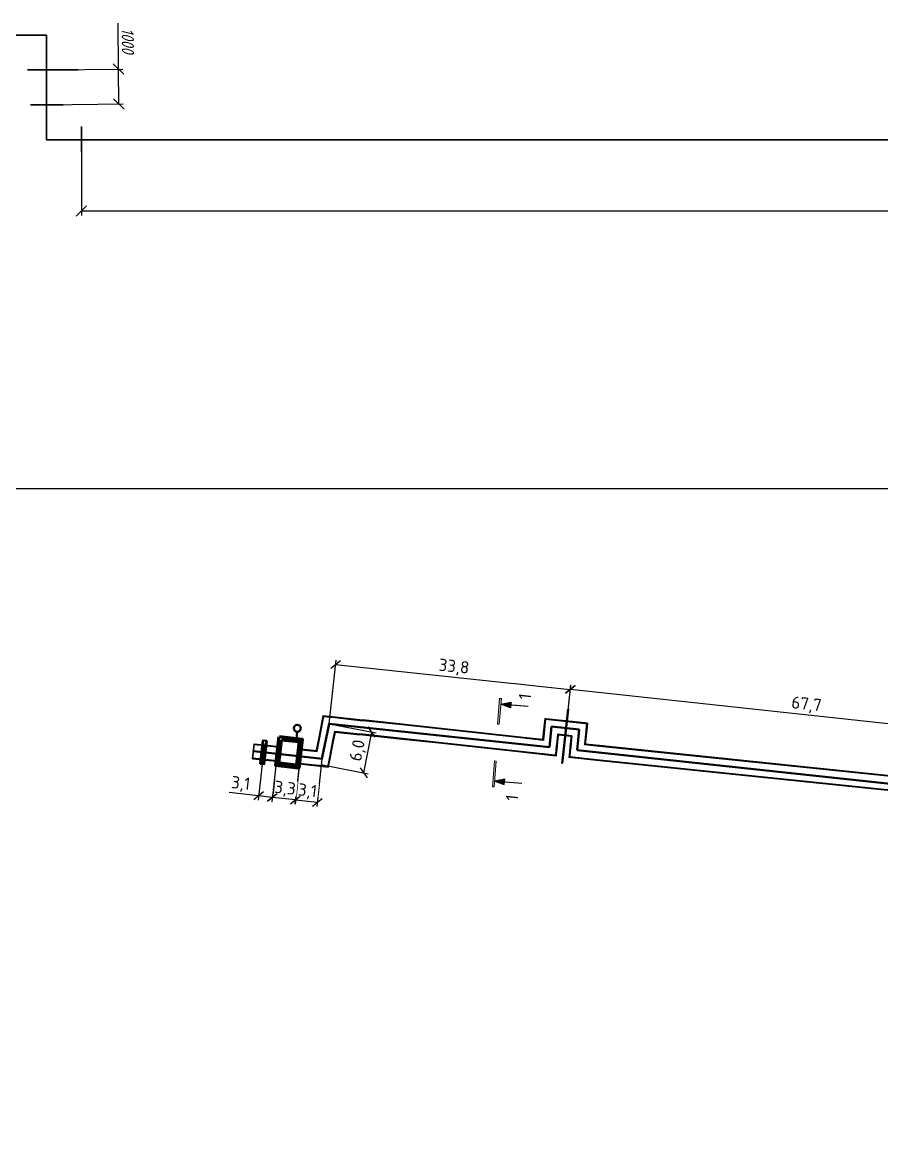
# Model space of a CAD drawing. Header units: millimetres. Extents: x 1642 to 8235, y 1174 to 5441.
# Drawn here: x 3579.5 to 3825.8, y 2285.5 to 2602.2 of the extents above; entities that cross this region are included whole.
import ezdxf

# ---------------------------------------------------------------- set-up
doc = ezdxf.new("R2010")
doc.units = ezdxf.units.MM
doc.linetypes.add('ACAD_ISO04W100', pattern=[30, 24, -3, 0, -3])
for name, color, linetype, lineweight in [('Основной', 1, 'Continuous', 60), ('Размеры на чертеже', 250, 'Continuous', 25), ('шриховка', 4, 'ACAD_ISO04W100', 15)]:
    doc.layers.add(name, color=color, linetype=linetype, lineweight=lineweight)
doc.styles.add('-ISOCPEUR-', font='isocpeur.TTF')
doc.styles.add('GOST', font='gost.shx', dxfattribs={"oblique": 15})
doc.dimstyles.new('М 1 к 100', dxfattribs={"dimtxt": 3.5, "dimasz": 3, "dimexe": 1.25, "dimexo": 0, "dimgap": 1, "dimtad": 1, "dimdec": 0, "dimlfac": 100, "dimtxsty": 'GOST', "dimblk": 'OBLIQUE', "dimcen": 5, "dimclrd": 256, "dimclre": 256, "dimclrt": 256, "dimazin": 2, "dimtfac": 1, "dimtdec": 0, "dimtmove": 0, "dimatfit": 3, "dimldrblk": 'NONE', "dimfxl": 0, "dimlwd": -1, "dimlwe": -1, "dimarcsym": 2})
doc.dimstyles.new('М 1 к 500', dxfattribs={"dimtxt": 3.5, "dimasz": 2.5, "dimexe": 1.25, "dimexo": 0, "dimtad": 1, "dimdec": 1, "dimlfac": 0.5, "dimzin": 1, "dimtxsty": 'GOST', "dimblk": 'OBLIQUE', "dimcen": 2.5, "dimclrd": 256, "dimclre": 256, "dimclrt": 256, "dimazin": 2, "dimtfac": 1, "dimtdec": 1, "dimtmove": 0, "dimatfit": 3, "dimldrblk": 'NONE', "dimfxl": 1.25, "dimlwd": -1, "dimlwe": -1, "dimarcsym": 0})
picture_1 = doc.add_image_def('image1.jpg', size_in_pixel=(3947, 3947))

# ---------------------------------------------------------------- blocks, each defined once
blk = doc.blocks.new('направление')
at = {"layer": 'Размеры на чертеже'}
h = blk.add_hatch(color=256, dxfattribs=at)
h.dxf.hatch_style = 1
h.paths.add_polyline_path([(0, 0), (-3.75, 1.04), (-3.75, -1.03)])
blk.add_line((-10.5, 0), (-2.5, 0), dxfattribs=at)
blk.add_lwpolyline([(0, 0), (-3.75, 1.04), (-3.75, -1.03)], close=True, dxfattribs=at)
blk = doc.blocks.new('*U39')
at = {"layer": 'шриховка', "true_color": 0x000000}
h = blk.add_hatch(color=18, dxfattribs=at)
h.dxf.hatch_style = 1
h.paths.add_polyline_path([(-1.107, 0.022), (-1.107, 0), (-0.775, 0.001), (-0.775, 0.023)])
h = blk.add_hatch(color=18, dxfattribs=at)
h.dxf.hatch_style = 1
h.paths.add_polyline_path([(-0.302, 0.023), (-0.302, 0.001), (0.029, 0), (0.029, 0.022)])
at = {"layer": 'шриховка', "color": 18, "true_color": 0x000000}
for points in [[(-0.775, 0.001), (-0.775, 0.023), (-1.107, 0.022), (-1.107, 0)], [(-0.302, 0.001), (-0.302, 0.023), (0.029, 0.022), (0.029, 0)]]:
    blk.add_lwpolyline(points, close=True, dxfattribs=at)
at = {"layer": 'Размеры на чертеже', "yscale": 0.03333333333333333, "zscale": 0.03333333333333333}
for p, xscale, rotation in [((-1.033, 0), 0.03333333333333333, 89.99999999993935), ((-0.045, 0), -0.03333333333333333, 270.0000000000607)]:
    blk.add_blockref('направление', p, dxfattribs=dict(at, xscale=xscale, rotation=rotation))
blk = doc.blocks.new('_Oblique')
at = {"color": 0, "linetype": 'ByBlock', "lineweight": -2}
blk.add_line((-0.5, -0.5), (0.5, 0.5), dxfattribs=at)
blk = doc.blocks.new('*D40')
at = {"transparency": 16777216}
for p, q in [((3659.18, 2391.89), (3657.68, 2378.17)), ((3665.4, 2391.21), (3663.9, 2377.49)), ((3657.81, 2379.41), (3664.03, 2378.73))]:
    blk.add_line(p, q, dxfattribs=at)
at = {"layer": 'Defpoints', "color": 0, "lineweight": 35, "transparency": 16777216}
for p in [(3659.18, 2391.89), (3665.4, 2391.21)]:
    blk.add_point(p, dxfattribs=at)
at = {"transparency": 16777216, "xscale": 2.5, "yscale": 2.5, "zscale": 2.5}
for p, rotation in [((3657.81, 2379.41), 173.7638489416825), ((3664.03, 2378.73), 353.7638489416825)]:
    blk.add_blockref('_Oblique', p, dxfattribs=dict(at, rotation=rotation))
at = {"lineweight": 35, "transparency": 16777216, "insert": (3661.22, 2381.78), "char_height": 3.5, "attachment_point": 5, "rotation": 353.7638, "style": '-ISOCPEUR-', "bg_fill": 3, "box_fill_scale": 1.1, "bg_fill_color": 256, "bg_fill_true_color": 13158600, "bg_fill_transparency": 0}
blk.add_mtext('3,1', dxfattribs=at)
at = {"layer": 'Defpoints', "color": 0, "lineweight": 35, "transparency": 16777216}
blk.add_point((3664.03, 2378.73), dxfattribs=at)
blk = doc.blocks.new('_None')
blk = doc.blocks.new('*D41')
at = {"transparency": 16777216}
for p, q in [((3667.5, 2401.23), (3680.88, 2398.61)), ((3677.37, 2387.16), (3679.65, 2398.85)), ((3665.21, 2389.54), (3678.59, 2386.92))]:
    blk.add_line(p, q, dxfattribs=at)
at = {"layer": 'Defpoints', "color": 0, "lineweight": 35, "transparency": 16777216}
for p in [(3667.5, 2401.23), (3665.21, 2389.54)]:
    blk.add_point(p, dxfattribs=at)
at = {"transparency": 16777216, "xscale": 2.5, "yscale": 2.5, "zscale": 2.5}
for p, rotation in [((3679.65, 2398.85), 78.92505595419325), ((3677.37, 2387.16), 258.9250559541932)]:
    blk.add_blockref('_Oblique', p, dxfattribs=dict(at, rotation=rotation))
at = {"lineweight": 35, "transparency": 16777216, "insert": (3675.83, 2393.53), "char_height": 3.5, "attachment_point": 5, "rotation": 78.9251, "style": '-ISOCPEUR-', "bg_fill": 3, "box_fill_scale": 1.1, "bg_fill_color": 256, "bg_fill_true_color": 13158600, "bg_fill_transparency": 0}
blk.add_mtext('6,0', dxfattribs=at)
at = {"layer": 'Defpoints', "color": 0, "lineweight": 35, "transparency": 16777216}
blk.add_point((3679.65, 2398.85), dxfattribs=at)
blk = doc.blocks.new('*D42')
at = {"transparency": 16777216}
for p, q in [((3667.5, 2401.23), (3669.42, 2419.41)), ((3669.29, 2418.17), (3736.55, 2411.07)), ((3734.76, 2394.13), (3736.68, 2412.32))]:
    blk.add_line(p, q, dxfattribs=at)
at = {"layer": 'Defpoints', "color": 0, "lineweight": 35, "transparency": 16777216}
for p in [(3736.55, 2411.07), (3667.5, 2401.23), (3734.76, 2394.13)]:
    blk.add_point(p, dxfattribs=at)
at = {"transparency": 16777216, "xscale": 2.5, "yscale": 2.5, "zscale": 2.5}
for p, rotation in [((3669.29, 2418.17), 173.9772646801657), ((3736.55, 2411.07), 353.9772646801657)]:
    blk.add_blockref('_Oblique', p, dxfattribs=dict(at, rotation=rotation))
at = {"lineweight": 35, "transparency": 16777216, "insert": (3703.2, 2417.33), "char_height": 3.5, "attachment_point": 5, "rotation": 353.9773, "style": '-ISOCPEUR-', "bg_fill": 3, "box_fill_scale": 1.1, "bg_fill_color": 256, "bg_fill_true_color": 13158600, "bg_fill_transparency": 0}
blk.add_mtext('33,8', dxfattribs=at)
blk = doc.blocks.new('*D43')
at = {"transparency": 16777216}
for p, q in [((3734.76, 2394.13), (3736.72, 2412.35)), ((3736.59, 2411.1), (3871.24, 2396.62)), ((3869.41, 2379.65), (3871.37, 2397.86))]:
    blk.add_line(p, q, dxfattribs=at)
at = {"layer": 'Defpoints', "color": 0, "lineweight": 35, "transparency": 16777216}
for p in [(3871.24, 2396.62), (3734.76, 2394.13), (3869.41, 2379.65)]:
    blk.add_point(p, dxfattribs=at)
at = {"transparency": 16777216, "xscale": 2.5, "yscale": 2.5, "zscale": 2.5}
for p, rotation in [((3736.59, 2411.1), 173.861727408861), ((3871.24, 2396.62), 353.861727408861)]:
    blk.add_blockref('_Oblique', p, dxfattribs=dict(at, rotation=rotation))
at = {"lineweight": 35, "transparency": 16777216, "insert": (3804.2, 2406.57), "char_height": 3.5, "attachment_point": 5, "rotation": 353.8617, "style": '-ISOCPEUR-', "bg_fill": 3, "box_fill_scale": 1.1, "bg_fill_color": 256, "bg_fill_true_color": 13158600, "bg_fill_transparency": 0}
blk.add_mtext('67,7', dxfattribs=at)
blk = doc.blocks.new('*D122')
at = {"transparency": 16777216}
for p, q in [((3652.56, 2392.62), (3651.04, 2378.9)), ((3659.18, 2391.89), (3657.66, 2378.17)), ((3657.8, 2379.41), (3651.18, 2380.14))]:
    blk.add_line(p, q, dxfattribs=at)
at = {"layer": 'Defpoints', "color": 0, "lineweight": 35, "transparency": 16777216}
for p in [(3652.56, 2392.62), (3659.18, 2391.89)]:
    blk.add_point(p, dxfattribs=at)
at = {"transparency": 16777216, "xscale": 2.5, "yscale": 2.5, "zscale": 2.5}
for p, rotation in [((3651.18, 2380.14), 173.7000115122359), ((3657.8, 2379.41), 353.7000115122359)]:
    blk.add_blockref('_Oblique', p, dxfattribs=dict(at, rotation=rotation))
at = {"lineweight": 35, "transparency": 16777216, "insert": (3654.79, 2382.49), "char_height": 3.5, "attachment_point": 5, "rotation": 353.7, "style": '-ISOCPEUR-', "bg_fill": 3, "box_fill_scale": 1.1, "bg_fill_color": 256, "bg_fill_true_color": 13158600, "bg_fill_transparency": 0}
blk.add_mtext('3,3', dxfattribs=at)
at = {"layer": 'Defpoints', "color": 0, "lineweight": 35, "transparency": 16777216}
blk.add_point((3651.18, 2380.14), dxfattribs=at)
blk = doc.blocks.new('*D123')
at = {"transparency": 16777216}
for p, q in [((3648.62, 2393.06), (3647.11, 2379.33)), ((3652.56, 2392.62), (3651.05, 2378.9)), ((3647.25, 2380.58), (3638.82, 2381.5)), ((3651.19, 2380.14), (3647.25, 2380.58))]:
    blk.add_line(p, q, dxfattribs=at)
at = {"layer": 'Defpoints', "color": 0, "lineweight": 35, "transparency": 16777216}
for p in [(3648.62, 2393.06), (3652.56, 2392.62), (3647.25, 2380.58)]:
    blk.add_point(p, dxfattribs=at)
at = {"transparency": 16777216, "xscale": 2.5, "yscale": 2.5, "zscale": 2.5}
for p, rotation in [((3647.25, 2380.58), 173.7309305488044), ((3651.19, 2380.14), 353.7309305488043)]:
    blk.add_blockref('_Oblique', p, dxfattribs=dict(at, rotation=rotation))
at = {"lineweight": 35, "transparency": 16777216, "insert": (3642.09, 2383.88), "char_height": 3.5, "attachment_point": 5, "rotation": 353.7309, "style": '-ISOCPEUR-', "bg_fill": 3, "box_fill_scale": 1.1, "bg_fill_color": 256, "bg_fill_true_color": 13158600, "bg_fill_transparency": 0}
blk.add_mtext('3,1', dxfattribs=at)
blk = doc.blocks.new('*D296')
at = {"transparency": 16777216}
for p, q in [((3607.1, 2588.78), (3606.95, 2601.97)), ((3586.46, 2588.54), (3608.35, 2588.8)), ((3607.22, 2578.78), (3607.1, 2588.78)), ((3586.57, 2578.54), (3608.47, 2578.8))]:
    blk.add_line(p, q, dxfattribs=at)
at = {"layer": 'Defpoints', "color": 0, "lineweight": 35, "transparency": 16777216}
for p in [(3586.46, 2588.54), (3607.22, 2578.78), (3586.57, 2578.54)]:
    blk.add_point(p, dxfattribs=at)
at = {"transparency": 16777216, "xscale": 3, "yscale": 3, "zscale": 3}
for p, rotation in [((3607.1, 2588.78), 90.66701232161404), ((3607.22, 2578.78), 270.667012321614)]:
    blk.add_blockref('_Oblique', p, dxfattribs=dict(at, rotation=rotation))
at = {"lineweight": 35, "transparency": 16777216, "insert": (3609.76, 2596.91), "char_height": 3.5, "attachment_point": 5, "rotation": 270.667, "style": 'GOST'}
blk.add_mtext('1000', dxfattribs=at)
blk = doc.blocks.new('*D302')
at = {"transparency": 16777216}
for p, q in [((3596.46, 2568.69), (3596.45, 2546.85)), ((4213.46, 2568.54), (4213.45, 2546.7)), ((4213.45, 2547.95), (3596.45, 2548.1))]:
    blk.add_line(p, q, dxfattribs=at)
at = {"layer": 'Defpoints', "color": 0, "lineweight": 35, "transparency": 16777216}
for p in [(3596.46, 2568.69), (4213.46, 2568.54), (3596.45, 2548.1)]:
    blk.add_point(p, dxfattribs=at)
at = {"transparency": 16777216, "xscale": 3, "yscale": 3, "zscale": 3}
for p, rotation in [((3596.45, 2548.1), 179.9857858547958), ((4213.45, 2547.95), 359.9857858547959)]:
    blk.add_blockref('_Oblique', p, dxfattribs=dict(at, rotation=rotation))
at = {"lineweight": 35, "transparency": 16777216, "insert": (3904.95, 2550.78), "char_height": 3.5, "attachment_point": 5, "rotation": 359.9858, "style": 'GOST'}
blk.add_mtext('61700', dxfattribs=at)

msp = doc.modelspace()

# ---------------------------------------------------------------- linework, layer by layer
at = {"color": 18, "lineweight": 35, "true_color": 0x000000}
for p, q in [((3546.456, 2598.542), (3586.456, 2598.542)), ((3586.456, 2598.542), (3546.456, 2598.542)), ((3586.456, 2568.542), (3586.456, 2598.542)), ((3580.98, 2588.542), (3595.494, 2588.542)), ((3581.904, 2578.542), (3591.241, 2578.542)), ((3596.456, 2572.311), (3596.456, 2565.079)), ((3586.456, 2568.542), (4223.456, 2568.542)), ((3645.969, 2395.522), (3645.497, 2391.227))]:
    msp.add_line(p, q, dxfattribs=at)
at = {"color": 5}
for p, q in [((3664.543, 2397.36), (3665.358, 2401.526)), ((3664.752, 2397.179), (3665.954, 2403.322)), ((3665.358, 2401.526), (3665.761, 2403.584)), ((3665.761, 2403.584), (3669.315, 2403.204)), ((3665.954, 2403.322), (3669.152, 2402.98)), ((3669.152, 2402.98), (3677.025, 2402.115)), ((3669.315, 2403.204), (3677.071, 2402.352)), ((3688.355, 2400.881), (3677.045, 2402.113)), ((3688.381, 2401.12), (3677.071, 2402.352)), ((3729.228, 2402.715), (3728.818, 2398.675)), ((3729.364, 2401.68), (3728.935, 2397.457)), ((3729.509, 2402.685), (3729.228, 2402.715)), ((3729.442, 2402.45), (3729.364, 2401.68)), ((3729.483, 2402.446), (3729.442, 2402.45)), ((3740.793, 2401.214), (3729.483, 2402.446)), ((3740.82, 2401.453), (3729.509, 2402.685)), ((3741.213, 2401.171), (3740.793, 2401.214)), ((3741.476, 2401.381), (3740.82, 2401.453)), ((3741.476, 2401.381), (3741.362, 2400.261)), ((3668.52, 2396.442), (3669.046, 2399.128)), ((3668.525, 2395.218), (3669.239, 2398.863)), ((3669.046, 2399.128), (3676.285, 2398.333)), ((3669.239, 2398.863), (3676.238, 2398.094)), ((3687.548, 2396.862), (3676.238, 2398.094)), ((3687.595, 2397.102), (3676.285, 2398.333)), ((3699.665, 2399.65), (3688.355, 2400.881)), ((3699.692, 2399.889), (3688.381, 2401.12)), ((3710.976, 2398.418), (3699.665, 2399.65)), ((3711.002, 2398.657), (3699.692, 2399.889)), ((3722.286, 2397.186), (3710.976, 2398.418)), ((3722.312, 2397.425), (3711.002, 2398.657)), ((3728.818, 2398.675), (3728.621, 2396.738)), ((3732.872, 2398.214), (3732.756, 2397.069)), ((3737.007, 2397.764), (3732.872, 2398.214)), ((3741.137, 2400.422), (3740.708, 2396.199)), ((3741.362, 2400.261), (3740.933, 2396.038)), ((3741.213, 2401.171), (3741.137, 2400.422)), ((3645.943, 2395.283), (3649.759, 2394.864)), ((3645.969, 2395.522), (3649.923, 2395.087)), ((3648.947, 2390.836), (3649.419, 2395.13)), ((3649.759, 2394.864), (3652.909, 2394.518)), ((3649.923, 2395.087), (3652.935, 2394.756)), ((3663.753, 2393.327), (3664.543, 2397.36)), ((3667.705, 2392.276), (3668.52, 2396.442)), ((3667.71, 2391.052), (3668.525, 2395.218)), ((3698.858, 2395.63), (3687.548, 2396.862)), ((3698.905, 2395.87), (3687.595, 2397.102)), ((3710.169, 2394.398), (3698.858, 2395.63)), ((3710.215, 2394.638), (3698.905, 2395.87)), ((3728.834, 2396.473), (3722.286, 2397.186)), ((3728.621, 2396.738), (3722.312, 2397.425)), ((3728.86, 2396.712), (3728.834, 2396.473)), ((3728.935, 2397.457), (3728.86, 2396.712)), ((3732.677, 2396.296), (3732.651, 2396.057)), ((3732.756, 2397.069), (3732.677, 2396.296)), ((3732.916, 2396.27), (3732.89, 2396.031)), ((3732.981, 2396.908), (3732.916, 2396.27)), ((3733.086, 2397.946), (3732.981, 2396.908)), ((3736.744, 2397.547), (3733.086, 2397.946)), ((3736.574, 2395.872), (3736.548, 2395.633)), ((3736.744, 2397.547), (3736.574, 2395.872)), ((3736.813, 2395.846), (3736.787, 2395.607)), ((3736.888, 2396.587), (3736.813, 2395.846)), ((3737.007, 2397.764), (3736.888, 2396.587)), ((3740.63, 2395.43), (3740.604, 2395.191)), ((3744.907, 2394.723), (3740.604, 2395.191)), ((3740.708, 2396.199), (3740.63, 2395.43)), ((3740.933, 2396.038), (3740.869, 2395.404)), ((3744.933, 2394.962), (3740.869, 2395.404)), ((3848.515, 2384.23), (3744.933, 2394.962)), ((3659.529, 2393.791), (3663.993, 2393.301)), ((3659.555, 2394.029), (3663.799, 2393.563)), ((3667.036, 2388.861), (3667.705, 2392.276)), ((3721.479, 2393.167), (3710.169, 2394.398)), ((3721.526, 2393.406), (3710.215, 2394.638)), ((3732.477, 2391.969), (3721.479, 2393.167)), ((3732.263, 2392.237), (3721.526, 2393.406)), ((3736.199, 2392.198), (3736.139, 2391.57)), ((3744.146, 2390.943), (3736.399, 2391.787)), ((3736.438, 2392.172), (3736.404, 2391.786)), ((3848.489, 2383.991), (3744.907, 2394.723)), ((3645.497, 2391.227), (3649.177, 2390.823)), ((3645.524, 2391.466), (3649.34, 2391.047)), ((3648.121, 2390.939), (3652.34, 2390.476)), ((3649.34, 2391.047), (3652.349, 2390.716)), ((3658.943, 2389.75), (3662.149, 2389.398)), ((3658.969, 2389.989), (3663.368, 2389.506)), ((3661.337, 2389.487), (3665.556, 2389.024)), ((3662.556, 2389.595), (3666.775, 2389.131)), ((3665.556, 2389.024), (3667.276, 2388.835)), ((3666.775, 2389.131), (3667.083, 2389.098)), ((3667.276, 2388.835), (3667.71, 2391.052)), ((3744.099, 2390.703), (3736.136, 2391.571)), ((3847.682, 2379.972), (3744.099, 2390.703)), ((3847.729, 2380.211), (3744.146, 2390.943))]:
    msp.add_line(p, q, dxfattribs=at)
at = {"color": 1, "lineweight": 50}
for p, q in [((3658.304, 2398.947), (3658.09, 2396.992)), ((3649.563, 2396.338), (3647.675, 2389.777)), ((3648.454, 2396.467), (3648.785, 2389.648)), ((3738.516, 2393.619), (3865.259, 2380.099))]:
    msp.add_line(p, q, dxfattribs=at)
for p, q in [((3663.993, 2393.301), (3664.752, 2397.179)), ((3665.949, 2393.299), (3666.764, 2397.464))]:
    msp.add_line(p, q)
msp.add_lwpolyline([(3647.675, 2389.777), (3648.454, 2396.467), (3649.563, 2396.338), (3648.785, 2389.648)], close=True, dxfattribs=at)
msp.add_circle((3658.304, 2399.947), 1, dxfattribs=at)
at = {"layer": 'Основной', "color": 1, "lineweight": 50}
for p, q in [((3665.397, 2391.214), (3667.5, 2401.226)), ((3667.5, 2401.226), (3730.564, 2394.489)), ((3730.564, 2394.489), (3731.17, 2400.458)), ((3731.17, 2400.458), (3739.122, 2399.588)), ((3738.516, 2393.619), (3739.122, 2399.588)), ((3645.733, 2393.375), (3665.538, 2391.199))]:
    msp.add_line(p, q, dxfattribs=at)

# ---------------------------------------------------------------- dimensions: what is measured, and where the dimension line sits
at = {"color": 18, "lineweight": 35, "true_color": 0x000000}
dim = msp.add_linear_dim(base=(3607.22, 2578.782), p1=(3586.456, 2588.542), p2=(3586.573, 2578.542), angle=270.66701, dimstyle='М 1 к 100', dxfattribs=at)
dim.commit()
dim.dimension.update_dxf_attribs({"geometry": '*D296', "text_midpoint": (3607.01, 2596.878), "dimtype": 161})
dim = msp.add_aligned_dim(p1=(4213.456, 2568.542), p2=(3596.456, 2568.695), distance=20.592, dimstyle='М 1 к 100', dxfattribs=at)
dim.commit()
dim.dimension.update_dxf_attribs({"geometry": '*D302', "text_midpoint": (3904.952, 2550.777)})

# ---------------------------------------------------------------- pictures from other files: only their frames are drawn
image = msp.add_image(picture_1, insert=(3478.265, 1968.681), size_in_units=(499.995, 499.995))
image.dxf.flags = 7

# ---------------------------------------------------------------- next in the draw order: texts
at = {"layer": 'Основной', "char_height": 3.5, "attachment_point": 1, "rotation": 83.78558, "style": '-ISOCPEUR-', "bg_fill": 3, "box_fill_scale": 1.5, "bg_fill_color": 256, "bg_fill_transparency": 0}
for width, insert in [(3.5, (3721.702, 2408.345)), (2.5541, (3718.007, 2379.358))]:
    msp.add_mtext_dynamic_manual_height_columns('{\\C256;\\c0;1}', width=width, gutter_width=1, heights=[0], dxfattribs=dict(at, insert=insert))

# ---------------------------------------------------------------- next in the draw order: dimensions: what is measured, and where the dimension line sits
at = {"color": 18, "lineweight": 35, "true_color": 0x000000}
dim = msp.add_aligned_dim(p1=(3659.178, 2391.894), p2=(3665.397, 2391.214), distance=-12.557, dimstyle='М 1 к 500', override={"dimtxsty": '-ISOCPEUR-', "dimtfill": 1}, dxfattribs=at)
dim.commit()
dim.dimension.update_dxf_attribs({"geometry": '*D40', "text_midpoint": (3661.219, 2381.78)})

# ---------------------------------------------------------------- next in the draw order: linework, layer by layer
at = {"color": 3, "lineweight": 70}
for points in [[(3653.098, 2397.541), (3659.718, 2396.813), (3658.808, 2388.523), (3652.188, 2389.25)], [(3653.806, 2396.658), (3658.836, 2396.105), (3658.1, 2389.406), (3653.07, 2389.958)]]:
    msp.add_lwpolyline(points, close=True, dxfattribs=at)

# ---------------------------------------------------------------- next in the draw order: block references
at = {"layer": 'Размеры на чертеже', "xscale": 22.37934226584121, "yscale": 22.37934226584121, "zscale": 22.37934226584121, "rotation": 85.4346125245348}
msp.add_blockref('*U39', (3716.74, 2407.826), dxfattribs=at)

# ---------------------------------------------------------------- next in the draw order: dimensions: what is measured, and where the dimension line sits
at = {"color": 18, "lineweight": 35, "true_color": 0x000000}
dim = msp.add_aligned_dim(p1=(3665.212, 2389.537), p2=(3667.5, 2401.226), distance=-12.384, dimstyle='М 1 к 500', override={"dimtxsty": '-ISOCPEUR-', "dimtfill": 1}, dxfattribs=at)
dim.commit()
dim.dimension.update_dxf_attribs({"geometry": '*D41', "text_midpoint": (3675.835, 2393.526)})

# ---------------------------------------------------------------- next in the draw order: dimensions: what is measured, and where the dimension line sits
dim = msp.add_aligned_dim(p1=(3667.5, 2401.226), p2=(3734.76, 2394.129), distance=17.037, dimstyle='М 1 к 500', override={"dimtxsty": '-ISOCPEUR-', "dimtfill": 1}, dxfattribs=at)
dim.commit()
dim.dimension.update_dxf_attribs({"geometry": '*D42', "text_midpoint": (3703.204, 2417.33)})
dim = msp.add_linear_dim(base=(3651.18, 2380.143), p1=(3659.178, 2391.894), p2=(3652.558, 2392.625), angle=173.70001, dimstyle='М 1 к 500', override={"dimtxsty": '-ISOCPEUR-', "dimtfill": 1}, dxfattribs=at)
dim.commit()
dim.dimension.update_dxf_attribs({"geometry": '*D122', "text_midpoint": (3654.49, 2379.778), "dimtype": 161})

# ---------------------------------------------------------------- next in the draw order: linework, layer by layer
at = {"color": 1, "lineweight": 50}
msp.add_line((3734.264, 2389.873), (3735.953, 2405.436), dxfattribs=at)
at = {"color": 5}
for p, q in [((3732.535, 2394.912), (3732.419, 2393.767)), ((3732.651, 2396.057), (3732.535, 2394.912)), ((3732.774, 2394.886), (3732.657, 2393.741)), ((3732.89, 2396.031), (3732.774, 2394.886)), ((3736.548, 2395.633), (3736.432, 2394.488)), ((3736.787, 2395.607), (3736.67, 2394.462)), ((3732.303, 2392.622), (3732.263, 2392.237)), ((3732.419, 2393.767), (3732.303, 2392.622)), ((3732.541, 2392.596), (3732.477, 2391.969)), ((3732.657, 2393.741), (3732.541, 2392.596)), ((3736.316, 2393.343), (3736.199, 2392.198)), ((3736.432, 2394.488), (3736.316, 2393.343)), ((3736.554, 2393.317), (3736.438, 2392.172)), ((3736.67, 2394.462), (3736.554, 2393.317))]:
    msp.add_line(p, q, dxfattribs=at)

# ---------------------------------------------------------------- next in the draw order: dimensions: what is measured, and where the dimension line sits
at = {"color": 18, "lineweight": 35, "true_color": 0x000000}
dim = msp.add_aligned_dim(p1=(3652.558, 2392.625), p2=(3648.619, 2393.057), distance=12.557, text='3,1', dimstyle='М 1 к 500', override={"dimtxsty": '-ISOCPEUR-', "dimtfill": 1}, dxfattribs=at)
dim.commit()
dim.dimension.update_dxf_attribs({"geometry": '*D123', "text_midpoint": (3642.091, 2383.883)})

# ---------------------------------------------------------------- next in the draw order: dimensions: what is measured, and where the dimension line sits
dim = msp.add_aligned_dim(p1=(3734.76, 2394.129), p2=(3869.411, 2379.649), distance=17.071, dimstyle='М 1 к 500', override={"dimtxsty": '-ISOCPEUR-', "dimtfill": 1}, dxfattribs=at)
dim.commit()
dim.dimension.update_dxf_attribs({"geometry": '*D43', "text_midpoint": (3804.202, 2406.572)})

doc.saveas('drawing.dxf')
